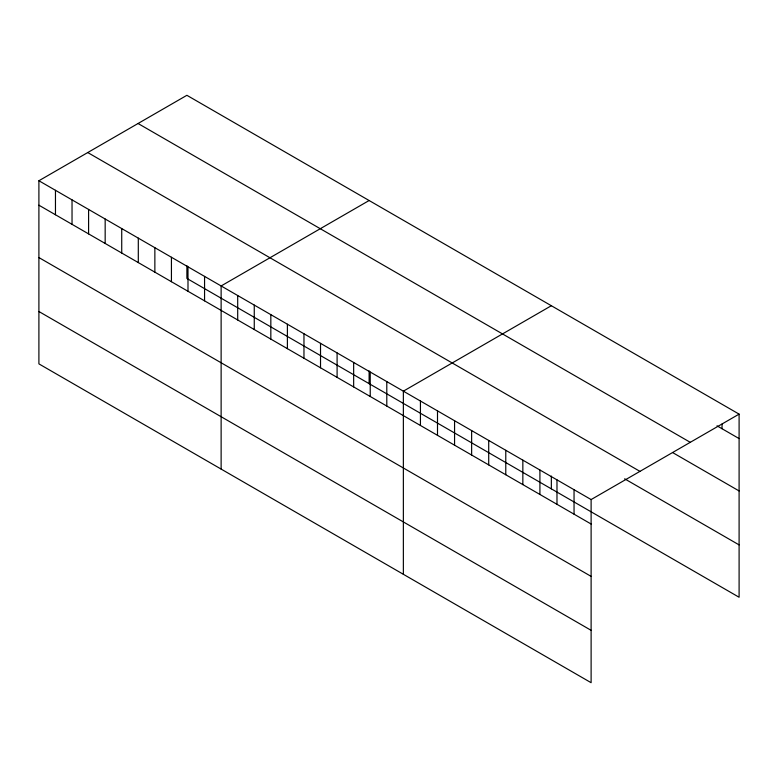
<?xml version="1.0" encoding="UTF-8"?>
<svg xmlns="http://www.w3.org/2000/svg" width="778" height="778" viewBox="0 0 778 778"><rect width="100%" height="100%" fill="white"/><g stroke="black" fill="none" stroke-linecap="round" stroke-linejoin="round"><path stroke-width="1.17" d="M38.9 180.749L591.115 499.564L591.115 682.695L38.9 363.871L38.9 180.749L186.885 95.305L739.1 414.129L739.1 597.251L186.885 278.436L186.885 265.638M369.112 200.52L221.127 285.954L221.127 469.085M551.349 305.725L403.364 391.169L403.364 574.29M591.115 499.564L739.1 414.129M717.015 425.829L739.1 438.588M138.046 123.498L690.261 442.322M672.834 452.689L739.1 490.947M87.739 152.546L639.954 471.371M624.637 478.81L739.1 544.892M38.9 205.198L591.115 524.022M38.9 257.567L591.115 576.381M38.9 311.511L591.115 630.326M722.033 424.068L722.033 428.727M574.047 489.712L574.047 514.17M556.98 479.861L556.98 504.309M551.349 476.058L551.349 488.856M539.913 470L539.913 494.458M522.845 460.148L522.845 484.606M505.778 450.297L505.778 474.745M488.71 440.436L488.71 464.894M471.633 430.584L471.633 455.042M454.566 420.733L454.566 445.181M437.499 410.872L437.499 435.33M420.431 401.02L420.431 425.478M386.792 381.599L386.792 406.058M370.231 372.04L370.231 396.488M369.112 370.843L369.112 383.642M353.659 362.47L353.659 386.929M337.098 352.911L337.098 377.359M320.526 343.341L320.526 367.8M303.965 333.781L303.965 358.23M287.393 324.212L287.393 348.67M270.832 314.652L270.832 339.101M254.26 305.083L254.26 329.541M237.698 295.523L237.698 319.972M204.565 276.394L204.565 300.843M187.994 266.825L187.994 291.283M171.432 257.265L171.432 281.714M154.861 247.696L154.861 272.154M138.299 238.136L138.299 262.585M121.728 228.567L121.728 253.025M105.166 219.007L105.166 243.456M88.595 209.438L88.595 233.896M72.033 199.878L72.033 224.327M55.462 190.309L55.462 214.767"/></g></svg>
